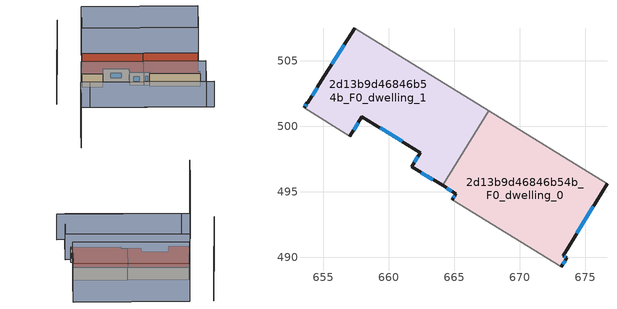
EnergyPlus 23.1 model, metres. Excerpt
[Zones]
2d13b9d46846b54b_F0_dwelling_0
 floor ground (EU_floor_Construction): 676.64,495.6 673.3,490.14 673.58,489.97 673.15,489.27 664.84,494.41 665.12,494.86 664.1,495.48 667.62,501.17 z0
 wall outside (EU_wall_Construction): 673.15,489.27 673.58,489.97 673.3,490.14 676.64,495.6 / 664.1,495.48 665.12,494.86 664.84,494.41 z0:3
 wall adiabatic (EU_wall_Construction): 664.84,494.41 673.15,489.27 / 676.64,495.6 667.62,501.17 z0:3
 wall to 2d13b9d46846b54b_F0_dwelling_1 (EU_wall_Construction): 667.62,501.17 664.1,495.48 z0:3
 window (EU_Window_Construction): 673.29,489.49 673.45,489.75 / 665.03,494.72 664.93,494.55 / 664.42,495.28 664.8,495.05 / 674.34,491.84 675.6,493.9 / 673.49,490.02 673.39,490.09 z0.93:2.07
 roof outside (EU_roof_Construction): 673.58,489.97 673.3,490.14 676.64,495.6 667.62,501.17 664.1,495.48 665.12,494.86 664.84,494.41 673.15,489.27 z3
2d13b9d46846b54b_F0_dwelling_1
 floor ground (EU_floor_Construction): 667.62,501.17 664.1,495.48 661.75,496.92 662.41,497.99 657.95,500.72 657.04,499.23 653.54,501.39 653.81,501.81 653.84,501.79 654.85,503.45 657.42,507.48 z0
 wall outside (EU_wall_Construction): 657.04,499.23 657.95,500.72 662.41,497.99 661.75,496.92 664.1,495.48 / 657.42,507.48 654.85,503.45 653.84,501.79 653.81,501.81 653.54,501.39 z0:3
 wall adiabatic (EU_wall_Construction): 653.54,501.39 657.04,499.23 / 667.62,501.17 657.42,507.48 z0:3
 window (EU_Window_Construction): 662.48,496.47 663.37,495.93 / 662.2,497.65 661.96,497.25 / 659.34,499.87 661.02,498.84 / 657.32,499.7 657.66,500.26 / 653.72,501.68 653.62,501.52 / 654.53,502.94 654.15,502.31 / 656.62,506.23 655.65,504.71 z0.93:2.07
 roof outside (EU_roof_Construction): 664.1,495.48 667.62,501.17 657.42,507.48 654.85,503.45 653.84,501.79 653.81,501.81 653.54,501.39 657.04,499.23 657.95,500.72 662.41,497.99 661.75,496.92 z3
shading: 642.23,483.63 645.85,489.49 / 661.31,513.77 680.6,501.83 / 680.6,501.83 676.71,495.55 / 676.71,495.55 657.42,507.48 / 657.42,507.48 661.31,513.77 z0:9; 645.93,489.44 649.65,495.47 / 649.65,495.47 671.71,481.86 / 657.2,516.07 646.32,498.97 / 653.46,501.44 674.11,488.68 / 674.11,488.68 670.39,482.65 / 670.39,482.65 649.74,495.42 / 649.74,495.42 653.46,501.44 z0:6
[Building]
EU S2 Campaign: North Axis=0; Terrain=City; Solar Distribution=FullExterior
[Site:Location]
Montreal-Trudeau.Intl.AP: Latitude=45.4667; Longitude=-73.75; Time Zone=-5; Elevation=36
[SizingPeriod:WeatherFileDays]
AnnualSizingPeriod: Begin Month=1; Begin Day of Month=1; End Month=12; End Day of Month=31; Day of Week for Start Day=Monday; Use Weather File Daylight Saving Period=No; Use Weather File Rain and Snow Indicators=No
[MATERIAL]
EU_InternalMass_Material: Roughness=MediumRough; Thickness=0.1; Conductivity=1; Density=1800; Specific Heat=900; Thermal Absorptance=0.9; Solar Absorptance=0.7; Visible Absorptance=0.7
[MATERIAL:NOMASS] Roughness=MediumRough; Thermal Absorptance=0.9; Solar Absorptance=0.7; Visible Absorptance=0.7
Name | Thermal Resistance
EU_wall_NoMass; EU_floor_NoMass | 1.36485
EU_roof_NoMass | 2.55992
[WINDOWMATERIAL:SIMPLEGLAZINGSYSTEM]
EU_Window_SimpleGlazing: UFactor=3.92339; Solar Heat Gain Coefficient=0.8; Visible Transmittance=0.8
[CONSTRUCTION]
EU_wall_Construction: EU_wall_NoMass
EU_roof_Construction: EU_roof_NoMass
EU_floor_Construction: EU_floor_NoMass
EU_Window_Construction: EU_Window_SimpleGlazing
EU_InternalMass_Construction: EU_InternalMass_Material
[ZONE] Type=1; Multiplier=1; Ceiling Height=autocalculate; Floor Area=autocalculate; Part of Total Floor Area=Yes
Name | Volume
2d13b9d46846b54b_F0_dwelling_0 | 228.918
2d13b9d46846b54b_F0_dwelling_1 | 228.933
[INTERNALMASS] Construction=EU_InternalMass_Construction
Name | Zone or ZoneList | Surface Area
2d13b9d46846b54b_F0_dwelling_0_EU_InternalMass | 2d13b9d46846b54b_F0_dwelling_0 | 76.3056
2d13b9d46846b54b_F0_dwelling_1_EU_InternalMass | 2d13b9d46846b54b_F0_dwelling_1 | 76.3107
[OTHEREQUIPMENT] Fuel Type=Electricity; Design Level Calculation Method=Watts/Area; Power per Zone Floor Area=1; Fraction Latent=0; Fraction Radiant=0; Fraction Lost=0; Carbon Dioxide Generation Rate=0; EndUse Subcategory=EU_Step8_InternalGains
Name | Zone or ZoneList or Space or SpaceList | Schedule
EU_Step8_InternalGain_2d13b9d46846b54b_F0_dwelling_0_f000 | 2d13b9d46846b54b_F0_dwelling_0 | EU_Step8_GainSchedule_2d13b9d46846b54b_F0_dwelling_0_f000
EU_Step8_InternalGain_2d13b9d46846b54b_F0_dwelling_1_f000 | 2d13b9d46846b54b_F0_dwelling_1 | EU_Step8_GainSchedule_2d13b9d46846b54b_F0_dwelling_1_f000
[ZONEVENTILATION:DESIGNFLOWRATE] Schedule=EU_AlwaysOn; Design Flow Rate Calculation Method=AirChanges/Hour; Air Changes per Hour=0.860309; Ventilation Type=Natural; Fan Pressure Rise=0; Fan Total Efficiency=1; Constant Term Coefficient=1; Temperature Term Coefficient=0; Velocity Term Coefficient=0; Velocity Squared Term Coefficient=0; Minimum Indoor Temperature=-100; Maximum Indoor Temperature=100; Delta Temperature=-100; Minimum Outdoor Temperature=-100; Maximum Outdoor Temperature=100; Maximum Wind Speed=40
Name | Zone or ZoneList or Space or SpaceList
EU_ConstantAir_2d13b9d46846b54b_F0_dwelling_0 | 2d13b9d46846b54b_F0_dwelling_0
EU_ConstantAir_2d13b9d46846b54b_F0_dwelling_1 | 2d13b9d46846b54b_F0_dwelling_1
[HVACTEMPLATE:THERMOSTAT] Constant Heating Setpoint=20; Constant Cooling Setpoint=50
EU_HeatOnly_2d13b9d46846b54b_F0_dwelling_0; EU_HeatOnly_2d13b9d46846b54b_F0_dwelling_1
[HVACTEMPLATE:ZONE:IDEALLOADSAIRSYSTEM] System Availability Schedule=EU_AlwaysOn; Maximum Heating Supply Air Temperature=50; Minimum Cooling Supply Air Temperature=13; Maximum Heating Supply Air Humidity Ratio=0.0156; Minimum Cooling Supply Air Humidity Ratio=0.0077; Heating Limit=NoLimit; Cooling Limit=NoLimit; Heating Availability Schedule=EU_AlwaysOn; Cooling Availability Schedule=EU_CoolingOff; Dehumidification Control Type=ConstantSensibleHeatRatio; Cooling Sensible Heat Ratio=0.7; Dehumidification Setpoint=60; Humidification Control Type=None; Humidification Setpoint=30; Outdoor Air Method=None; Outdoor Air Flow Rate per Person=0.00944; Outdoor Air Flow Rate per Zone Floor Area=0; Outdoor Air Flow Rate per Zone=0; Demand Controlled Ventilation Type=None; Outdoor Air Economizer Type=NoEconomizer; Heat Recovery Type=None; Sensible Heat Recovery Effectiveness=0.7; Latent Heat Recovery Effectiveness=0.65
Name | Template Thermostat
2d13b9d46846b54b_F0_dwelling_0 | EU_HeatOnly_2d13b9d46846b54b_F0_dwelling_0
2d13b9d46846b54b_F0_dwelling_1 | EU_HeatOnly_2d13b9d46846b54b_F0_dwelling_1
[SIZING:ZONE] Zone Cooling Design Supply Air Temperature Input Method=SupplyAirTemperature; Zone Cooling Design Supply Air Temperature=13; Zone Heating Design Supply Air Temperature Input Method=SupplyAirTemperature; Zone Heating Design Supply Air Temperature=50; Zone Cooling Design Supply Air Humidity Ratio=0.008; Zone Heating Design Supply Air Humidity Ratio=0.008; Cooling Design Air Flow Method=DesignDay; Cooling Design Air Flow Rate=0; Cooling Minimum Air Flow per Zone Floor Area=0.000762; Cooling Minimum Air Flow=0; Cooling Minimum Air Flow Fraction=0.2; Heating Design Air Flow Method=DesignDay; Heating Design Air Flow Rate=0; Heating Maximum Air Flow per Zone Floor Area=0.002032; Heating Maximum Air Flow=0.141576; Heating Maximum Air Flow Fraction=0.3; Account for Dedicated Outdoor Air System=No; Dedicated Outdoor Air System Control Strategy=NeutralSupplyAir; Dedicated Outdoor Air Low Setpoint Temperature for Design=autosize; Dedicated Outdoor Air High Setpoint Temperature for Design=autosize; Zone Load Sizing Method=Sensible Load Only No Latent Load; Zone Latent Cooling Design Supply Air Humidity Ratio Input Method=HumidityRatioDifference; Zone Cooling Design Supply Air Humidity Ratio Difference=0.005; Zone Latent Heating Design Supply Air Humidity Ratio Input Method=HumidityRatioDifference; Zone Humidification Design Supply Air Humidity Ratio Difference=0.005
2d13b9d46846b54b_F0_dwelling_0; 2d13b9d46846b54b_F0_dwelling_1
[SCHEDULE:CONSTANT]
Name | Hourly Value
EU_AlwaysOn | 1
EU_CoolingOff | 0
[SCHEDULE:FILE] Column Number=1; Rows to Skip at Top=0; Number of Hours of Data=8760; Column Separator=Comma; Interpolate to Timestep=No; Minutes per Item=60; Adjust Schedule for Daylight Savings=Yes
Name | File
EU_Step8_GainSchedule_2d13b9d46846b54b_F0_dwelling_0_f000 | ../../schedules/2d13b9d46846b54b/2d13b9d46846b54b_F0_dwelling_0_f000_gain.csv
EU_Step8_GainSchedule_2d13b9d46846b54b_F0_dwelling_1_f000 | ../../schedules/2d13b9d46846b54b/2d13b9d46846b54b_F0_dwelling_1_f000_gain.csv
